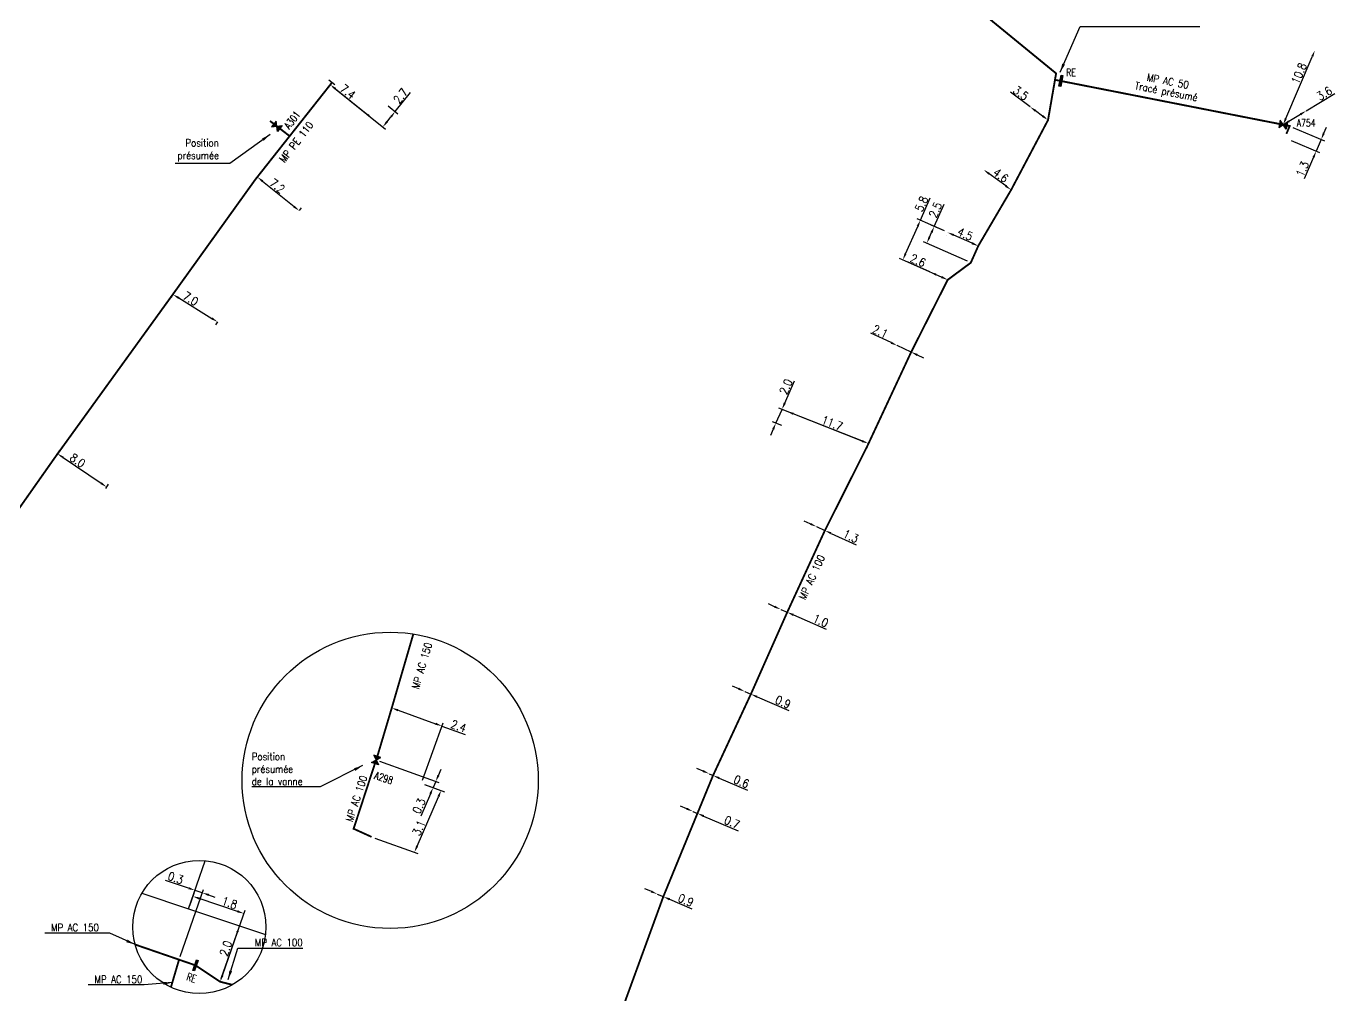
# Model space of a CAD drawing. Header units: millimetres. Extents: x 185000 to 186005, y 127000 to 128000.
# Drawn here: x 185822.2 to 185997.4, y 127351.1 to 127480.8 of the extents above; entities that cross this region are included whole.
import ezdxf
from ezdxf.enums import TextEntityAlignment as Align

# ---------------------------------------------------------------- set-up
doc = ezdxf.new("R2010")
doc.units = ezdxf.units.MM
doc.header["$PDMODE"] = 34
doc.layers.get('0').update_dxf_attribs({"linetype": 'CONTINUOUS'})
doc.layers.get('DEFPOINTS').update_dxf_attribs({"linetype": 'CONTINUOUS'})
for name, color, linetype in [('G_120', 4, 'CONTINUOUS'), ('G_300', 7, 'CONTINUOUS'), ('G_340', 7, 'CONTINUOUS'), ('G_900', 7, 'CONTINUOUS')]:
    doc.layers.add(name, color=color, linetype=linetype)
doc.styles.add('G_ROMANS', font='ROMANS.SHX', dxfattribs={"width": 0.75})
doc.styles.get("Standard").update_dxf_attribs({"font": 'romans.shx', "width": 0.85})
doc.linetypes.add('G_TYPB_AP', pattern='A,5,-0.3,["o",Standard,S=1.5,R=0,X=0,Y=-0.5],-1.65', length=6.95)
doc.linetypes.add('G_TYPB_PE', pattern='A,5,-0.3,["o",Standard,S=1.5,R=0,X=0,Y=-0.5],-1.65', length=6.95)
doc.dimstyles.get("Standard").update_dxf_attribs({"dimtxt": 1.5, "dimasz": 1.2, "dimexe": 0.625, "dimexo": 0.625, "dimgap": 0.25, "dimtad": 1, "dimdec": 1, "dimzin": 0, "dimdsep": 46, "dimtxsty": 'Standard', "dimcen": -0.5, "dimadec": 0, "dimazin": 0, "dimtfac": 1, "dimtdec": 1, "dimtmove": 0, "dimatfit": 3, "dimfxl": 0, "dimtolj": 1, "dimtzin": 0, "dimarcsym": 0})

# ---------------------------------------------------------------- blocks, each defined once
blk = doc.blocks.new('*D6')
at = {"layer": 'DEFPOINTS', "color": 0, "transparency": 16777216}
for p in [(185869.02, 127382.52), (185875.07, 127379.39), (185876.65, 127378.82)]:
    blk.add_point(p, dxfattribs=at)
at = {"layer": 'G_900', "color": 0, "lineweight": -2, "transparency": 16777216}
for p, q in [((185869.46, 127382.36), (185877.44, 127379.49)), ((185877.36, 127380.47), (185877.71, 127381.3)), ((185877, 127379.65), (185876.65, 127378.82)), ((185876.29, 127378), (185874.99, 127374.99)), ((185875.51, 127379.23), (185877.09, 127378.66))]:
    blk.add_line(p, q, dxfattribs=at)
at = {"layer": 'G_900', "color": 0, "transparency": 16777216}
for points in [[(185877.22, 127380.53), (185877.5, 127380.41), (185877, 127379.65)], [(185876.15, 127378.06), (185876.43, 127377.94), (185876.65, 127378.82)]]:
    blk.add_solid(points, dxfattribs=at)
at = {"layer": 'G_900', "color": 0, "transparency": 16777216, "insert": (185874.77, 127376.37), "char_height": 1.125, "attachment_point": 5, "rotation": 66.6648}
blk.add_mtext('\\A1;0.3', dxfattribs=at)
blk = doc.blocks.new('*D7')
at = {"layer": 'DEFPOINTS', "color": 0, "linetype": 'Continuous', "ltscale": 0.5, "transparency": 16777216}
for p in [(185875.07, 127379.39), (185877.72, 127378.44), (185868.41, 127372.23)]:
    blk.add_point(p, dxfattribs=at)
at = {"layer": 'G_900', "color": 0, "linetype": 'Continuous', "lineweight": -2, "ltscale": 0.5, "transparency": 16777216}
for p, q in [((185875.51, 127379.23), (185878.16, 127378.28)), ((185874.51, 127371), (185877.36, 127377.61)), ((185868.86, 127372.07), (185874.59, 127370.01))]:
    blk.add_line(p, q, dxfattribs=at)
at = {"layer": 'G_900', "color": 0, "linetype": 'Continuous', "ltscale": 0.5, "transparency": 16777216}
for points in [[(185877.22, 127377.67), (185877.5, 127377.55), (185877.72, 127378.44)], [(185874.37, 127371.05), (185874.65, 127370.94), (185874.15, 127370.17)]]:
    blk.add_solid(points, dxfattribs=at)
at = {"layer": 'G_900', "color": 0, "linetype": 'Continuous', "ltscale": 0.5, "transparency": 16777216, "insert": (185874.75, 127373.44), "char_height": 1.125, "attachment_point": 5, "rotation": 66.6648}
blk.add_mtext('\\A1;3.1', dxfattribs=at)
blk = doc.blocks.new('G_300_04')
at = {"linetype": 'Continuous'}
h = blk.add_hatch(color=0, dxfattribs=at)
h.paths.add_polyline_path([(-0.5, 0.5), (-0.5, -0.5), (0, 0)])
h.paths.add_polyline_path([(0.5, 0.5), (0, 0), (0.5, -0.5)])
at = {"color": 0, "linetype": 'Continuous', "flags": 128}
blk.add_lwpolyline([(-0.5, -0.5), (0.5, 0.5), (0.5, -0.5), (-0.5, 0.5)], close=True, dxfattribs=at)
at = {"color": 0, "linetype": 'Continuous', "width": 0.75}
blk.add_attdef('NUM', text='', height=1, dxfattribs=at).set_placement((0, 1.78), align=Align.MIDDLE_CENTER)
at = {"color": 0, "linetype": 'Continuous', "width": 0.75, "flags": 3}
for tag, p in [('DEF_LEG', (0, -5)), ('DEF_COUP', (0, -7.5)), ('DEF_TYPE', (0, -10))]:
    blk.add_attdef(tag, text='', height=1.2, dxfattribs=at).set_placement(p, align=Align.MIDDLE)
blk = doc.blocks.new('*D11')
at = {"layer": 'DEFPOINTS', "color": 0, "linetype": 'Continuous', "ltscale": 0.5, "transparency": 16777216}
for p in [(185927.97, 127413.77), (185927.97, 127413.77), (185929.1, 127413.25)]:
    blk.add_point(p, dxfattribs=at)
at = {"layer": 'G_120', "color": 0, "linetype": 'Continuous', "lineweight": -2, "ltscale": 0.5, "transparency": 16777216}
for p, q in [((185927.15, 127414.14), (185926.33, 127414.52)), ((185927.97, 127413.77), (185929.1, 127413.25)), ((185929.92, 127412.87), (185933.29, 127411.33))]:
    blk.add_line(p, q, dxfattribs=at)
at = {"layer": 'G_120', "color": 0, "linetype": 'Continuous', "ltscale": 0.5, "transparency": 16777216}
for points in [[(185927.21, 127414.28), (185927.09, 127414), (185927.97, 127413.77)], [(185929.98, 127413.01), (185929.86, 127412.74), (185929.1, 127413.25)]]:
    blk.add_solid(points, dxfattribs=at)
at = {"layer": 'G_120', "color": 0, "linetype": 'Continuous', "ltscale": 0.5, "transparency": 16777216, "insert": (185932.58, 127412.48), "char_height": 1.125, "attachment_point": 5, "rotation": 335.4217}
blk.add_mtext('\\A1;1.3', dxfattribs=at)
blk = doc.blocks.new('*D12')
at = {"layer": 'DEFPOINTS', "color": 0, "linetype": 'Continuous', "ltscale": 0.5, "transparency": 16777216}
for p in [(185923.18, 127402.69), (185923.18, 127402.69), (185924.06, 127402.31)]:
    blk.add_point(p, dxfattribs=at)
at = {"layer": 'G_120', "color": 0, "linetype": 'Continuous', "lineweight": -2, "ltscale": 0.5, "transparency": 16777216}
for p, q in [((185922.36, 127403.05), (185921.53, 127403.41)), ((185923.18, 127402.69), (185924.06, 127402.31)), ((185924.89, 127401.95), (185929.26, 127400.05))]:
    blk.add_line(p, q, dxfattribs=at)
at = {"layer": 'G_120', "color": 0, "linetype": 'Continuous', "ltscale": 0.5, "transparency": 16777216}
for points in [[(185922.42, 127403.19), (185922.3, 127402.92), (185923.18, 127402.69)], [(185924.95, 127402.09), (185924.83, 127401.81), (185924.06, 127402.31)]]:
    blk.add_solid(points, dxfattribs=at)
at = {"layer": 'G_120', "color": 0, "linetype": 'Continuous', "ltscale": 0.5, "transparency": 16777216, "insert": (185928.53, 127401.18), "char_height": 1.125, "attachment_point": 5, "rotation": 336.4347}
blk.add_mtext('\\A1;1.0', dxfattribs=at)
blk = doc.blocks.new('*D13')
at = {"layer": 'DEFPOINTS', "color": 0, "linetype": 'Continuous', "ltscale": 0.5, "transparency": 16777216}
for p in [(185918.39, 127391.69), (185918.39, 127391.69), (185919.19, 127391.34)]:
    blk.add_point(p, dxfattribs=at)
at = {"layer": 'G_120', "color": 0, "linetype": 'Continuous', "lineweight": -2, "ltscale": 0.5, "transparency": 16777216}
for p, q in [((185917.56, 127392.05), (185916.74, 127392.41)), ((185918.39, 127391.69), (185919.19, 127391.34)), ((185920.02, 127390.98), (185924.27, 127389.13))]:
    blk.add_line(p, q, dxfattribs=at)
at = {"layer": 'G_120', "color": 0, "linetype": 'Continuous', "ltscale": 0.5, "transparency": 16777216}
for points in [[(185917.62, 127392.19), (185917.5, 127391.92), (185918.39, 127391.69)], [(185920.08, 127391.12), (185919.96, 127390.85), (185919.19, 127391.34)]]:
    blk.add_solid(points, dxfattribs=at)
at = {"layer": 'G_120', "color": 0, "linetype": 'Continuous', "ltscale": 0.5, "transparency": 16777216, "insert": (185923.5, 127390.28), "char_height": 1.125, "attachment_point": 5, "rotation": 336.4347}
blk.add_mtext('\\A1;0.9', dxfattribs=at)
blk = doc.blocks.new('*D90')
at = {"layer": 'DEFPOINTS', "color": 0, "linetype": 'Continuous', "ltscale": 0.5, "transparency": 16777216}
for p in [(185825.98, 127422.96), (185832.56, 127418.51), (185832.95, 127419.07)]:
    blk.add_point(p, dxfattribs=at)
at = {"layer": 'G_120', "color": 0, "linetype": 'Continuous', "lineweight": -2, "ltscale": 0.5, "transparency": 16777216}
for p, q in [((185826.24, 127423.35), (185826.63, 127423.92)), ((185827.11, 127423.03), (185832.2, 127419.58)), ((185832.82, 127418.89), (185833.21, 127419.46))]:
    blk.add_line(p, q, dxfattribs=at)
at = {"layer": 'G_120', "color": 0, "linetype": 'Continuous', "ltscale": 0.5, "transparency": 16777216}
for points in [[(185827.19, 127423.15), (185827.03, 127422.91), (185826.37, 127423.53)], [(185832.29, 127419.7), (185832.12, 127419.46), (185832.95, 127419.07)]]:
    blk.add_solid(points, dxfattribs=at)
at = {"layer": 'G_120', "color": 0, "linetype": 'Continuous', "ltscale": 0.5, "transparency": 16777216, "insert": (185829.06, 127422.62), "char_height": 1.125, "attachment_point": 5, "rotation": 325.8786}
blk.add_mtext('\\A1;8.0', dxfattribs=at)
blk = doc.blocks.new('*D91')
at = {"layer": 'DEFPOINTS', "color": 0, "linetype": 'Continuous', "ltscale": 0.5, "transparency": 16777216}
for p in [(185842.09, 127445.25), (185847.79, 127441.18), (185848.05, 127441.57)]:
    blk.add_point(p, dxfattribs=at)
at = {"layer": 'G_120', "color": 0, "linetype": 'Continuous', "lineweight": -2, "ltscale": 0.5, "transparency": 16777216}
for p, q in [((185841.83, 127444.85), (185841.58, 127444.46)), ((185842.6, 127444.38), (185847.03, 127441.65)), ((185847.79, 127441.18), (185847.54, 127440.79))]:
    blk.add_line(p, q, dxfattribs=at)
at = {"layer": 'G_120', "color": 0, "linetype": 'Continuous', "ltscale": 0.5, "transparency": 16777216}
for points in [[(185842.68, 127444.51), (185842.52, 127444.25), (185841.83, 127444.85)], [(185847.11, 127441.78), (185846.95, 127441.52), (185847.79, 127441.18)]]:
    blk.add_solid(points, dxfattribs=at)
at = {"layer": 'G_120', "color": 0, "linetype": 'Continuous', "ltscale": 0.5, "transparency": 16777216, "insert": (185844.19, 127444.28), "char_height": 1.125, "attachment_point": 5, "rotation": 328.3505}
blk.add_mtext('\\A1;7.0', dxfattribs=at)
blk = doc.blocks.new('*D92')
at = {"layer": 'DEFPOINTS', "color": 0, "transparency": 16777216}
for p in [(185862.89, 127472.94), (185870.27, 127470.39), (185871.58, 127469.34)]:
    blk.add_point(p, dxfattribs=at)
at = {"layer": 'G_340', "color": 0, "lineweight": -2, "transparency": 16777216}
for p, q in [((185863.25, 127472.65), (185870.28, 127466.98)), ((185871.58, 127469.34), (185873.64, 127471.9)), ((185870.64, 127470.1), (185871.94, 127469.05)), ((185870.48, 127467.98), (185871.01, 127468.64))]:
    blk.add_line(p, q, dxfattribs=at)
at = {"layer": 'G_340', "color": 0, "transparency": 16777216}
for points in [[(185870.9, 127468.73), (185871.13, 127468.55), (185871.58, 127469.34)], [(185870.36, 127468.07), (185870.6, 127467.88), (185869.92, 127467.28)]]:
    blk.add_solid(points, dxfattribs=at)
at = {"layer": 'G_340', "color": 0, "transparency": 16777216, "insert": (185872.31, 127471.44), "char_height": 1.125, "attachment_point": 5, "rotation": 51.1436}
blk.add_mtext('\\A1;2.7', dxfattribs=at)
blk = doc.blocks.new('*D94')
at = {"layer": 'DEFPOINTS', "color": 0, "transparency": 16777216}
for p in [(185862.89, 127472.94), (185868.61, 127468.33), (185868.61, 127468.33)]:
    blk.add_point(p, dxfattribs=at)
at = {"layer": 'G_340', "color": 0, "lineweight": -2, "transparency": 16777216}
blk.add_line((185863.59, 127472.38), (185867.91, 127468.89), dxfattribs=at)
at = {"layer": 'G_340', "color": 0, "transparency": 16777216}
for points in [[(185863.68, 127472.49), (185863.49, 127472.26), (185862.89, 127472.94)], [(185868, 127469.01), (185867.82, 127468.78), (185868.61, 127468.33)]]:
    blk.add_solid(points, dxfattribs=at)
at = {"layer": 'G_340', "color": 0, "transparency": 16777216, "insert": (185865.24, 127472.01), "char_height": 1.125, "attachment_point": 5, "rotation": 321.1436}
blk.add_mtext('\\A1;7.4', dxfattribs=at)
blk = doc.blocks.new('G_340_07')
at = {"color": 0, "linetype": 'Continuous', "const_width": 0.25, "flags": 128}
blk.add_lwpolyline([(0, 0), (0.35, 0)], dxfattribs=at)
at = {"color": 0, "linetype": 'Continuous', "flags": 128}
blk.add_lwpolyline([(0.35, -0.5), (0.35, 0.5)], dxfattribs=at)
at = {"color": 0, "linetype": 'Continuous', "width": 0.75, "flags": 3}
for tag, p in [('DEF_LEG', (0, -5)), ('DEF_COUP', (0, -7.5)), ('DEF_TYPE', (0, -10))]:
    blk.add_attdef(tag, text='', height=1.2, dxfattribs=at).set_placement(p, align=Align.MIDDLE)
blk = doc.blocks.new('*D104')
at = {"layer": 'DEFPOINTS', "color": 0, "linetype": 'Continuous', "ltscale": 0.5, "transparency": 16777216}
for p in [(185956.57, 127469.97), (185956.57, 127469.97), (185958.97, 127468.2)]:
    blk.add_point(p, dxfattribs=at)
at = {"layer": 'G_120', "color": 0, "linetype": 'Continuous', "lineweight": -2, "ltscale": 0.5, "transparency": 16777216}
for p, q in [((185956.57, 127469.97), (185953.93, 127471.92)), ((185958.24, 127468.74), (185957.29, 127469.44))]:
    blk.add_line(p, q, dxfattribs=at)
at = {"layer": 'G_120', "color": 0, "linetype": 'Continuous', "ltscale": 0.5, "transparency": 16777216}
for points in [[(185957.38, 127469.56), (185957.2, 127469.32), (185956.57, 127469.97)], [(185958.33, 127468.86), (185958.15, 127468.62), (185958.97, 127468.2)]]:
    blk.add_solid(points, dxfattribs=at)
at = {"layer": 'G_120', "color": 0, "linetype": 'Continuous', "ltscale": 0.5, "transparency": 16777216, "insert": (185955.33, 127471.81), "char_height": 1.125, "attachment_point": 5, "rotation": 323.6141}
blk.add_mtext('\\A1;3.5', dxfattribs=at)
blk = doc.blocks.new('*D105')
at = {"layer": 'DEFPOINTS', "color": 0, "linetype": 'Continuous', "ltscale": 0.5, "transparency": 16777216}
for p in [(185950.37, 127461.55), (185950.37, 127461.55), (185954.03, 127458.85)]:
    blk.add_point(p, dxfattribs=at)
at = {"layer": 'G_120', "color": 0, "linetype": 'Continuous', "lineweight": -2, "ltscale": 0.5, "transparency": 16777216}
blk.add_line((185953.31, 127459.38), (185951.09, 127461.01), dxfattribs=at)
at = {"layer": 'G_120', "color": 0, "linetype": 'Continuous', "ltscale": 0.5, "transparency": 16777216}
for points in [[(185951.18, 127461.13), (185951.01, 127460.89), (185950.37, 127461.55)], [(185953.4, 127459.5), (185953.22, 127459.26), (185954.03, 127458.85)]]:
    blk.add_solid(points, dxfattribs=at)
at = {"layer": 'G_120', "color": 0, "linetype": 'Continuous', "ltscale": 0.5, "transparency": 16777216, "insert": (185952.65, 127460.8), "char_height": 1.125, "attachment_point": 5, "rotation": 323.6134}
blk.add_mtext('\\A1;4.6', dxfattribs=at)
blk = doc.blocks.new('*D106')
at = {"layer": 'DEFPOINTS', "color": 0, "linetype": 'Continuous', "ltscale": 0.5, "transparency": 16777216}
for p in [(185945.51, 127453.17), (185945.51, 127453.17), (185949.63, 127451.35)]:
    blk.add_point(p, dxfattribs=at)
at = {"layer": 'G_120', "color": 0, "linetype": 'Continuous', "lineweight": -2, "ltscale": 0.5, "transparency": 16777216}
for p, q in [((185945.32, 127452.74), (185945.32, 127452.74)), ((185948.81, 127451.71), (185946.34, 127452.81))]:
    blk.add_line(p, q, dxfattribs=at)
at = {"layer": 'G_120', "color": 0, "linetype": 'Continuous', "ltscale": 0.5, "transparency": 16777216}
for points in [[(185946.4, 127452.94), (185946.28, 127452.67), (185945.51, 127453.17)], [(185948.87, 127451.85), (185948.74, 127451.57), (185949.63, 127451.35)]]:
    blk.add_solid(points, dxfattribs=at)
at = {"layer": 'G_120', "color": 0, "linetype": 'Continuous', "ltscale": 0.5, "transparency": 16777216, "insert": (185947.87, 127452.94), "char_height": 1.125, "attachment_point": 5, "rotation": 336.0957}
blk.add_mtext('\\A1;4.5', dxfattribs=at)
blk = doc.blocks.new('*D107')
at = {"layer": 'DEFPOINTS', "color": 0, "linetype": 'Continuous', "ltscale": 0.5, "transparency": 16777216}
for p in [(185943.74, 127453.96), (185945.51, 127453.17), (185948.63, 127449.1)]:
    blk.add_point(p, dxfattribs=at)
at = {"layer": 'G_120', "color": 0, "linetype": 'Continuous', "lineweight": -2, "ltscale": 0.5, "transparency": 16777216}
for p, q in [((185943.74, 127453.96), (185945.07, 127456.95)), ((185943.11, 127452.53), (185943.37, 127453.13)), ((185945.09, 127453.36), (185943.31, 127454.15)), ((185948.2, 127449.29), (185942.31, 127451.9))]:
    blk.add_line(p, q, dxfattribs=at)
at = {"layer": 'G_120', "color": 0, "linetype": 'Continuous', "ltscale": 0.5, "transparency": 16777216}
for points in [[(185943.24, 127453.2), (185943.51, 127453.07), (185943.74, 127453.96)], [(185942.97, 127452.59), (185943.24, 127452.47), (185942.74, 127451.71)]]:
    blk.add_solid(points, dxfattribs=at)
at = {"layer": 'G_120', "color": 0, "linetype": 'Continuous', "ltscale": 0.5, "transparency": 16777216, "insert": (185943.9, 127456.17), "char_height": 1.125, "attachment_point": 5, "rotation": 66.0957}
blk.add_mtext('\\A1;2.5', dxfattribs=at)
blk = doc.blocks.new('*D108')
at = {"layer": 'DEFPOINTS', "color": 0, "linetype": 'Continuous', "ltscale": 0.5, "transparency": 16777216}
for p in [(185941.88, 127454.78), (185945.51, 127453.17), (185945.54, 127446.81)]:
    blk.add_point(p, dxfattribs=at)
at = {"layer": 'G_120', "color": 0, "linetype": 'Continuous', "lineweight": -2, "ltscale": 0.5, "transparency": 16777216}
for p, q in [((185941.88, 127454.78), (185943.21, 127457.78)), ((185945.09, 127453.36), (185941.45, 127454.97)), ((185939.9, 127450.3), (185941.52, 127453.96)), ((185945.11, 127447), (185939.1, 127449.67))]:
    blk.add_line(p, q, dxfattribs=at)
at = {"layer": 'G_120', "color": 0, "linetype": 'Continuous', "ltscale": 0.5, "transparency": 16777216}
for points in [[(185941.38, 127454.02), (185941.66, 127453.9), (185941.88, 127454.78)], [(185939.76, 127450.36), (185940.03, 127450.24), (185939.53, 127449.48)]]:
    blk.add_solid(points, dxfattribs=at)
at = {"layer": 'G_120', "color": 0, "linetype": 'Continuous', "ltscale": 0.5, "transparency": 16777216, "insert": (185942.04, 127456.99), "char_height": 1.125, "attachment_point": 5, "rotation": 66.0957}
blk.add_mtext('\\A1;5.8', dxfattribs=at)
blk = doc.blocks.new('*D109')
at = {"layer": 'DEFPOINTS', "color": 0, "linetype": 'Continuous', "ltscale": 0.5, "transparency": 16777216}
for p in [(185943.16, 127447.87), (185943.16, 127447.87), (185945.54, 127446.81)]:
    blk.add_point(p, dxfattribs=at)
at = {"layer": 'G_120', "color": 0, "linetype": 'Continuous', "lineweight": -2, "ltscale": 0.5, "transparency": 16777216}
for p, q in [((185943.16, 127447.87), (185940.17, 127449.2)), ((185944.72, 127447.18), (185943.99, 127447.5))]:
    blk.add_line(p, q, dxfattribs=at)
at = {"layer": 'G_120', "color": 0, "linetype": 'Continuous', "ltscale": 0.5, "transparency": 16777216}
for points in [[(185944.05, 127447.64), (185943.93, 127447.37), (185943.16, 127447.87)], [(185944.78, 127447.32), (185944.66, 127447.04), (185945.54, 127446.81)]]:
    blk.add_solid(points, dxfattribs=at)
at = {"layer": 'G_120', "color": 0, "linetype": 'Continuous', "ltscale": 0.5, "transparency": 16777216, "insert": (185941.56, 127449.4), "char_height": 1.125, "attachment_point": 5, "rotation": 336.0957}
blk.add_mtext('\\A1;2.6', dxfattribs=at)
blk = doc.blocks.new('*D110')
at = {"layer": 'DEFPOINTS', "color": 0, "linetype": 'Continuous', "ltscale": 0.5, "transparency": 16777216}
for p in [(185938.78, 127438.01), (185938.78, 127438.01), (185940.65, 127437.14)]:
    blk.add_point(p, dxfattribs=at)
at = {"layer": 'G_120', "color": 0, "linetype": 'Continuous', "lineweight": -2, "ltscale": 0.5, "transparency": 16777216}
for p, q in [((185937.96, 127438.4), (185935.24, 127439.67)), ((185940.65, 127437.14), (185938.78, 127438.01)), ((185941.46, 127436.75), (185942.28, 127436.37))]:
    blk.add_line(p, q, dxfattribs=at)
at = {"layer": 'G_120', "color": 0, "linetype": 'Continuous', "ltscale": 0.5, "transparency": 16777216}
for points in [[(185938.02, 127438.53), (185937.9, 127438.26), (185938.78, 127438.01)], [(185941.53, 127436.89), (185941.4, 127436.62), (185940.65, 127437.14)]]:
    blk.add_solid(points, dxfattribs=at)
at = {"layer": 'G_120', "color": 0, "linetype": 'Continuous', "ltscale": 0.5, "transparency": 16777216, "insert": (185936.51, 127439.9), "char_height": 1.125, "attachment_point": 5, "rotation": 334.894}
blk.add_mtext('\\A1;2.1', dxfattribs=at)
blk = doc.blocks.new('*D111')
at = {"layer": 'DEFPOINTS', "color": 0, "linetype": 'Continuous', "ltscale": 0.5, "transparency": 16777216}
for p in [(185922.54, 127427.62), (185923.76, 127427.14), (185934.92, 127424.9)]:
    blk.add_point(p, dxfattribs=at)
at = {"layer": 'G_120', "color": 0, "linetype": 'Continuous', "lineweight": -2, "ltscale": 0.5, "transparency": 16777216}
for p, q in [((185923.72, 127430.3), (185925.04, 127433.29)), ((185922.54, 127427.62), (185923.36, 127429.47)), ((185934.48, 127425.07), (185922.92, 127429.65)), ((185923.32, 127427.31), (185922.1, 127427.79)), ((185922.17, 127426.8), (185921.81, 127425.98))]:
    blk.add_line(p, q, dxfattribs=at)
at = {"layer": 'G_120', "color": 0, "linetype": 'Continuous', "ltscale": 0.5, "transparency": 16777216}
for points in [[(185923.58, 127430.36), (185923.86, 127430.24), (185923.36, 127429.47)], [(185922.04, 127426.86), (185922.31, 127426.74), (185922.54, 127427.62)]]:
    blk.add_solid(points, dxfattribs=at)
at = {"layer": 'G_120', "color": 0, "linetype": 'Continuous', "ltscale": 0.5, "transparency": 16777216, "insert": (185923.88, 127432.51), "char_height": 1.125, "attachment_point": 5, "rotation": 66.1654}
blk.add_mtext('\\A1;2.0', dxfattribs=at)
blk = doc.blocks.new('*D112')
at = {"layer": 'DEFPOINTS', "color": 0, "linetype": 'Continuous', "ltscale": 0.5, "transparency": 16777216}
for p in [(185924.04, 127429.2), (185924.04, 127429.2), (185934.92, 127424.9)]:
    blk.add_point(p, dxfattribs=at)
at = {"layer": 'G_120', "color": 0, "linetype": 'Continuous', "lineweight": -2, "ltscale": 0.5, "transparency": 16777216}
blk.add_line((185934.08, 127425.23), (185924.87, 127428.87), dxfattribs=at)
at = {"layer": 'G_120', "color": 0, "linetype": 'Continuous', "ltscale": 0.5, "transparency": 16777216}
for points in [[(185924.93, 127429.01), (185924.82, 127428.73), (185924.04, 127429.2)], [(185934.13, 127425.37), (185934.02, 127425.09), (185934.92, 127424.9)]]:
    blk.add_solid(points, dxfattribs=at)
at = {"layer": 'G_120', "color": 0, "linetype": 'Continuous', "ltscale": 0.5, "transparency": 16777216, "insert": (185930.08, 127427.62), "char_height": 1.125, "attachment_point": 5, "rotation": 338.4071}
blk.add_mtext('\\A1;11.7', dxfattribs=at)
blk = doc.blocks.new('*D122')
at = {"layer": 'DEFPOINTS', "color": 0, "linetype": 'Continuous', "ltscale": 0.5, "transparency": 16777216}
for p in [(185906.65, 127364.58), (185906.65, 127364.58), (185907.47, 127364.23)]:
    blk.add_point(p, dxfattribs=at)
at = {"layer": 'G_120', "color": 0, "linetype": 'Continuous', "lineweight": -2, "ltscale": 0.5, "transparency": 16777216}
for p, q in [((185905.82, 127364.94), (185904.99, 127365.29)), ((185906.65, 127364.58), (185907.47, 127364.23)), ((185908.3, 127363.87), (185911.27, 127362.6))]:
    blk.add_line(p, q, dxfattribs=at)
at = {"layer": 'G_120', "color": 0, "linetype": 'Continuous', "ltscale": 0.5, "transparency": 16777216}
for points in [[(185905.88, 127365.07), (185905.76, 127364.8), (185906.65, 127364.58)], [(185908.36, 127364.01), (185908.24, 127363.73), (185907.47, 127364.23)]]:
    blk.add_solid(points, dxfattribs=at)
at = {"layer": 'G_120', "color": 0, "linetype": 'Continuous', "ltscale": 0.5, "transparency": 16777216, "insert": (185910.49, 127363.75), "char_height": 1.125, "attachment_point": 5, "rotation": 336.7882}
blk.add_mtext('\\A1;0.9', dxfattribs=at)
blk = doc.blocks.new('*D123')
at = {"layer": 'DEFPOINTS', "color": 0, "linetype": 'Continuous', "ltscale": 0.5, "transparency": 16777216}
for p in [(185911.44, 127375.64), (185911.44, 127375.64), (185912.04, 127375.38)]:
    blk.add_point(p, dxfattribs=at)
at = {"layer": 'G_120', "color": 0, "linetype": 'Continuous', "lineweight": -2, "ltscale": 0.5, "transparency": 16777216}
for p, q in [((185910.61, 127376), (185909.78, 127376.35)), ((185911.44, 127375.64), (185912.04, 127375.38)), ((185912.87, 127375.02), (185917.47, 127373.02))]:
    blk.add_line(p, q, dxfattribs=at)
at = {"layer": 'G_120', "color": 0, "linetype": 'Continuous', "ltscale": 0.5, "transparency": 16777216}
for points in [[(185910.67, 127376.13), (185910.55, 127375.86), (185911.44, 127375.64)], [(185912.93, 127375.16), (185912.81, 127374.88), (185912.04, 127375.38)]]:
    blk.add_solid(points, dxfattribs=at)
at = {"layer": 'G_120', "color": 0, "linetype": 'Continuous', "ltscale": 0.5, "transparency": 16777216, "insert": (185916.67, 127374.19), "char_height": 1.125, "attachment_point": 5, "rotation": 336.5642}
blk.add_mtext('\\A1;0.7', dxfattribs=at)
blk = doc.blocks.new('*D124')
at = {"layer": 'DEFPOINTS', "color": 0, "linetype": 'Continuous', "ltscale": 0.5, "transparency": 16777216}
for p in [(185913.62, 127380.68), (185913.62, 127380.68), (185914.13, 127380.46)]:
    blk.add_point(p, dxfattribs=at)
at = {"layer": 'G_120', "color": 0, "linetype": 'Continuous', "lineweight": -2, "ltscale": 0.5, "transparency": 16777216}
for p, q in [((185912.79, 127381.04), (185911.97, 127381.4)), ((185913.62, 127380.68), (185914.13, 127380.46)), ((185914.95, 127380.11), (185918.73, 127378.47))]:
    blk.add_line(p, q, dxfattribs=at)
at = {"layer": 'G_120', "color": 0, "linetype": 'Continuous', "ltscale": 0.5, "transparency": 16777216}
for points in [[(185912.85, 127381.18), (185912.74, 127380.9), (185913.62, 127380.68)], [(185915.01, 127380.24), (185914.89, 127379.97), (185914.13, 127380.46)]]:
    blk.add_solid(points, dxfattribs=at)
at = {"layer": 'G_120', "color": 0, "linetype": 'Continuous', "ltscale": 0.5, "transparency": 16777216, "insert": (185917.93, 127379.63), "char_height": 1.125, "attachment_point": 5, "rotation": 336.6168}
blk.add_mtext('\\A1;0.6', dxfattribs=at)
blk = doc.blocks.new('*D125')
at = {"layer": 'DEFPOINTS', "color": 0, "linetype": 'Continuous', "ltscale": 0.5, "transparency": 16777216}
for p in [(185844.78, 127365.07), (185843.92, 127362.61), (185842.64, 127355.79)]:
    blk.add_point(p, dxfattribs=at)
at = {"layer": 'G_900', "color": 0, "linetype": 'Continuous', "lineweight": -2, "ltscale": 0.5, "transparency": 16777216}
for p, q in [((185843.92, 127365.36), (185840.82, 127366.41)), ((185842.79, 127356.23), (185845.9, 127365.19)), ((185844.08, 127363.05), (185844.93, 127365.52)), ((185845.75, 127364.75), (185844.78, 127365.07)), ((185846.6, 127364.46), (185847.45, 127364.17))]:
    blk.add_line(p, q, dxfattribs=at)
at = {"layer": 'G_900', "color": 0, "linetype": 'Continuous', "ltscale": 0.5, "transparency": 16777216}
for points in [[(185843.97, 127365.5), (185843.88, 127365.22), (185844.78, 127365.07)], [(185846.65, 127364.6), (185846.55, 127364.32), (185845.75, 127364.75)]]:
    blk.add_solid(points, dxfattribs=at)
at = {"layer": 'G_900', "color": 0, "linetype": 'Continuous', "ltscale": 0.5, "transparency": 16777216, "insert": (185842.18, 127366.74), "char_height": 1.125, "attachment_point": 5, "rotation": 341.4036}
blk.add_mtext('\\A1;0.3', dxfattribs=at)
blk = doc.blocks.new('*D126')
at = {"layer": 'DEFPOINTS', "color": 0, "linetype": 'Continuous', "ltscale": 0.5, "transparency": 16777216}
for p in [(185844.5, 127364.27), (185843.92, 127362.61), (185848.14, 127352.83)]:
    blk.add_point(p, dxfattribs=at)
at = {"layer": 'G_900', "color": 0, "linetype": 'Continuous', "lineweight": -2, "ltscale": 0.5, "transparency": 16777216}
for p, q in [((185844.08, 127363.05), (185844.65, 127364.71)), ((185850.46, 127362.26), (185845.35, 127363.98)), ((185848.3, 127353.28), (185851.47, 127362.42))]:
    blk.add_line(p, q, dxfattribs=at)
at = {"layer": 'G_900', "color": 0, "linetype": 'Continuous', "ltscale": 0.5, "transparency": 16777216}
for points in [[(185845.4, 127364.12), (185845.3, 127363.84), (185844.5, 127364.27)], [(185850.51, 127362.4), (185850.42, 127362.12), (185851.32, 127361.97)]]:
    blk.add_solid(points, dxfattribs=at)
at = {"layer": 'G_900', "color": 0, "linetype": 'Continuous', "ltscale": 0.5, "transparency": 16777216, "insert": (185849.4, 127363.41), "char_height": 1.125, "attachment_point": 5, "rotation": 341.4036}
blk.add_mtext('\\A1;1.8', dxfattribs=at)
blk = doc.blocks.new('*D127')
at = {"layer": 'DEFPOINTS', "color": 0, "linetype": 'Continuous', "ltscale": 0.5, "transparency": 16777216}
for p in [(185850.74, 127360.31), (185850.74, 127360.31), (185848.14, 127352.83)]:
    blk.add_point(p, dxfattribs=at)
at = {"layer": 'G_900', "color": 0, "linetype": 'Continuous', "lineweight": -2, "ltscale": 0.5, "transparency": 16777216}
blk.add_line((185848.44, 127353.68), (185850.45, 127359.46), dxfattribs=at)
at = {"layer": 'G_900', "color": 0, "linetype": 'Continuous', "ltscale": 0.5, "transparency": 16777216}
for points in [[(185850.3, 127359.51), (185850.59, 127359.42), (185850.74, 127360.31)], [(185848.3, 127353.73), (185848.58, 127353.63), (185848.14, 127352.83)]]:
    blk.add_solid(points, dxfattribs=at)
at = {"layer": 'G_900', "color": 0, "linetype": 'Continuous', "ltscale": 0.5, "transparency": 16777216, "insert": (185848.9, 127357.3), "char_height": 1.125, "attachment_point": 5, "rotation": 70.8584}
blk.add_mtext('\\A1;2.0', dxfattribs=at)
blk = doc.blocks.new('G_340_17')
at = {"linetype": 'Continuous'}
blk.add_hatch(color=0, dxfattribs=at).paths.add_polyline_path([(0.125, 0.75), (-0.125, 0.75), (-0.125, -0.75), (0.125, -0.75)])
at = {"color": 0, "linetype": 'Continuous'}
blk.add_lwpolyline([(-0.125, 0.75), (0.125, 0.75), (0.125, -0.75), (-0.125, -0.75)], close=True, dxfattribs=at)
at = {"color": 0, "linetype": 'Continuous', "width": 0.75}
for tag, height, flags, p in [('RE', 1, 8, (0, 2.5)), ('DEF_LEG', 1.2, 3, (0, -5)), ('DEF_COUP', 1.2, 3, (0, -7.5)), ('DEF_TYPE', 1.2, 3, (0, -10))]:
    blk.add_attdef(tag, text='', height=height, dxfattribs=dict(at, flags=flags)).set_placement(p, align=Align.MIDDLE)
blk = doc.blocks.new('*D498')
at = {"layer": 'DEFPOINTS', "color": 0, "linetype": 'Continuous', "ltscale": 0.5, "transparency": 16777216}
for p in [(185994.69, 127477.51), (185994.69, 127477.51), (185990.45, 127467.58)]:
    blk.add_point(p, dxfattribs=at)
at = {"layer": 'G_300', "color": 0, "linetype": 'Continuous', "lineweight": -2, "ltscale": 0.5, "transparency": 16777216}
blk.add_line((185990.8, 127468.41), (185994.33, 127476.69), dxfattribs=at)
at = {"layer": 'G_300', "color": 0, "linetype": 'Continuous', "ltscale": 0.5, "transparency": 16777216}
for points in [[(185994.2, 127476.75), (185994.47, 127476.63), (185994.69, 127477.51)], [(185990.67, 127468.47), (185990.94, 127468.35), (185990.45, 127467.58)]]:
    blk.add_solid(points, dxfattribs=at)
at = {"layer": 'G_300', "color": 0, "linetype": 'Continuous', "ltscale": 0.5, "transparency": 16777216, "insert": (185992.57, 127474.46), "char_height": 1.125, "attachment_point": 5, "rotation": 66.9047}
blk.add_mtext('\\A1;10.8', dxfattribs=at)
blk = doc.blocks.new('*D499')
at = {"layer": 'DEFPOINTS', "color": 0, "linetype": 'Continuous', "ltscale": 0.5, "transparency": 16777216}
for p in [(185993.54, 127469.44), (185993.54, 127469.44), (185990.45, 127467.58)]:
    blk.add_point(p, dxfattribs=at)
at = {"layer": 'G_300', "color": 0, "linetype": 'Continuous', "lineweight": -2, "ltscale": 0.5, "transparency": 16777216}
for p, q in [((185993.54, 127469.44), (185997.36, 127471.74)), ((185991.22, 127468.04), (185992.76, 127468.97))]:
    blk.add_line(p, q, dxfattribs=at)
at = {"layer": 'G_300', "color": 0, "linetype": 'Continuous', "ltscale": 0.5, "transparency": 16777216}
for points in [[(185992.69, 127469.1), (185992.84, 127468.84), (185993.54, 127469.44)], [(185991.15, 127468.17), (185991.3, 127467.92), (185990.45, 127467.58)]]:
    blk.add_solid(points, dxfattribs=at)
at = {"layer": 'G_300', "color": 0, "linetype": 'Continuous', "ltscale": 0.5, "transparency": 16777216, "insert": (185995.96, 127471.77), "char_height": 1.125, "attachment_point": 5, "rotation": 31.0424}
blk.add_mtext('\\A1;3.6', dxfattribs=at)
blk = doc.blocks.new('*D500')
at = {"layer": 'DEFPOINTS', "color": 0, "linetype": 'Continuous', "ltscale": 0.5, "transparency": 16777216}
for p in [(185991.33, 127467.41), (185991.1, 127465.65), (185995.54, 127465.61)]:
    blk.add_point(p, dxfattribs=at)
at = {"layer": 'G_120', "color": 0, "linetype": 'Continuous', "lineweight": -2, "ltscale": 0.5, "transparency": 16777216}
for p, q in [((185991.76, 127467.22), (185995.97, 127465.43)), ((185995.89, 127466.44), (185996.24, 127467.27)), ((185991.53, 127465.47), (185995.3, 127463.86)), ((185995.54, 127465.61), (185994.87, 127464.04)), ((185994.52, 127463.22), (185993.28, 127460.33))]:
    blk.add_line(p, q, dxfattribs=at)
at = {"layer": 'G_120', "color": 0, "linetype": 'Continuous', "ltscale": 0.5, "transparency": 16777216}
for points in [[(185995.75, 127466.5), (185996.03, 127466.38), (185995.54, 127465.61)], [(185994.38, 127463.27), (185994.65, 127463.16), (185994.87, 127464.04)]]:
    blk.add_solid(points, dxfattribs=at)
at = {"layer": 'G_120', "color": 0, "linetype": 'Continuous', "ltscale": 0.5, "transparency": 16777216, "insert": (185993.03, 127461.65), "char_height": 1.125, "attachment_point": 5, "rotation": 66.9047}
blk.add_mtext('\\A1;1.3', dxfattribs=at)
blk = doc.blocks.new('*D580')
at = {"layer": 'DEFPOINTS', "color": 0, "linetype": 'Continuous', "ltscale": 0.5, "transparency": 16777216}
for p in [(185871.11, 127389.49), (185877.83, 127387.07), (185875.07, 127379.39)]:
    blk.add_point(p, dxfattribs=at)
at = {"layer": 'G_900', "color": 0, "linetype": 'Continuous', "lineweight": -2, "ltscale": 0.5, "transparency": 16777216}
for p, q in [((185871.96, 127389.18), (185876.99, 127387.37)), ((185875.23, 127379.83), (185877.99, 127387.51)), ((185877.83, 127387.07), (185880.96, 127385.95))]:
    blk.add_line(p, q, dxfattribs=at)
at = {"layer": 'G_900', "color": 0, "linetype": 'Continuous', "ltscale": 0.5, "transparency": 16777216}
for points in [[(185872.01, 127389.32), (185871.91, 127389.04), (185871.11, 127389.49)], [(185877.04, 127387.52), (185876.93, 127387.23), (185877.83, 127387.07)]]:
    blk.add_solid(points, dxfattribs=at)
at = {"layer": 'G_900', "color": 0, "linetype": 'Continuous', "ltscale": 0.5, "transparency": 16777216, "insert": (185880.07, 127387.06), "char_height": 1.125, "attachment_point": 5, "rotation": 340.2167}
blk.add_mtext('\\A1;2.4', dxfattribs=at)
blk = doc.blocks.new('*D581')
at = {"layer": 'DEFPOINTS', "color": 0, "linetype": 'Continuous', "ltscale": 0.5, "transparency": 16777216}
for p in [(185852.85, 127460.24), (185858.45, 127455.72), (185858.73, 127456.06)]:
    blk.add_point(p, dxfattribs=at)
at = {"layer": 'G_120', "color": 0, "linetype": 'Continuous', "lineweight": -2, "ltscale": 0.5, "transparency": 16777216}
for p, q in [((185853.14, 127460.6), (185853.42, 127460.94)), ((185853.82, 127460.01), (185858.03, 127456.63)), ((185858.75, 127456.09), (185859.02, 127456.43))]:
    blk.add_line(p, q, dxfattribs=at)
at = {"layer": 'G_120', "color": 0, "linetype": 'Continuous', "ltscale": 0.5, "transparency": 16777216}
for points in [[(185853.92, 127460.13), (185853.73, 127459.9), (185853.12, 127460.58)], [(185858.12, 127456.74), (185857.93, 127456.51), (185858.73, 127456.06)]]:
    blk.add_solid(points, dxfattribs=at)
at = {"layer": 'G_120', "color": 0, "linetype": 'Continuous', "ltscale": 0.5, "transparency": 16777216, "insert": (185855.79, 127459.39), "char_height": 1.125, "attachment_point": 5, "rotation": 321.144}
blk.add_mtext('\\A1;7.2', dxfattribs=at)

msp = doc.modelspace()

# ---------------------------------------------------------------- linework, layer by layer
at = {"layer": 'G_120', "linetype": 'G_TYPB_AP', "ltscale": 0.5}
msp.add_lwpolyline([(185898.77, 127340.4, 0.25, 0.25, 0), (185907.47, 127364.23, 0.25, 0.25, 0), (185912.04, 127375.38, 0.25, 0.25, 0), (185914.13, 127380.46, 0.25, 0.25, 0), (185919.19, 127391.34, 0.25, 0.25, 0), (185924.06, 127402.31, 0.25, 0.25, 0), (185929.1, 127413.25, 0.25, 0.25, 0), (185934.74, 127424.47, 0.25, 0.25, 0), (185940.65, 127437.14, 0.25, 0.25, 0), (185945.54, 127446.81, 0.25, 0.25, 0), (185948.63, 127449.1, 0.25, 0.25, 0), (185949.63, 127451.35, 0.25, 0.25, 0), (185954.03, 127458.85, 0.25, 0.25, 0), (185958.97, 127468.2, 0.25, 0.25, 0), (185960.05, 127474.45, 0.25, 0.25, 0), (185929.37, 127499.56, 0.25, 0.25, 0)], format="xyseb", dxfattribs=at)
at = {"layer": 'G_120', "linetype": 'G_TYPB_PE', "ltscale": 0.5, "const_width": 0.25, "flags": 128}
for points in [[(185862.89, 127472.94), (185852.85, 127460.24), (185842.09, 127445.25), (185825.98, 127422.96), (185808.39, 127397.95), (185799.59, 127385.86), (185793.87, 127377.65), (185787.7, 127368.88), (185779.67, 127367.8)], [(185854.81, 127468.08), (185855.34, 127467.68)], [(185856.13, 127467.07), (185857.53, 127465.99)]]:
    msp.add_lwpolyline(points, dxfattribs=at)
at = {"layer": 'G_120', "linetype": 'G_TYPB_AP', "ltscale": 0.5, "const_width": 0.25, "flags": 128}
for points in [[(185959.9, 127473.59), (185989.96, 127467.68)], [(185990.94, 127467.48), (185991.33, 127467.41), (185990.88, 127466.36)]]:
    msp.add_lwpolyline(points, dxfattribs=at)
at = {"layer": 'G_900', "color": 4, "linetype": 'Continuous', "ltscale": 0.5, "const_width": 0.25, "flags": 128}
for points in [[(185869.18, 127382.99), (185871.11, 127389.47), (185874, 127399.38)], [(185868.41, 127372.23), (185866.01, 127373.32), (185868.86, 127382.04)], [(185849.81, 127352.42), (185848.14, 127352.83), (185844.85, 127355.03), (185836.75, 127357.82)], [(185842.64, 127355.79), (185841.55, 127352.09)]]:
    msp.add_lwpolyline(points, dxfattribs=at)
at = {"layer": 'G_900', "color": 252, "ltscale": 0.5, "flags": 128}
for points in [[(185843.92, 127362.61), (185846.15, 127369.04)], [(185837.68, 127364.69), (185843.92, 127362.61), (185854.22, 127359.14)]]:
    msp.add_lwpolyline(points, dxfattribs=at)
at = {"layer": 'G_900', "linetype": 'Continuous', "ltscale": 0.5}
msp.add_circle((185870.9, 127379.8), 19.83, dxfattribs=at)
at = {"layer": 'G_900', "color": 7, "ltscale": 0.5}
msp.add_circle((185845.36, 127360.16), 8.92, dxfattribs=at)

# ---------------------------------------------------------------- block references
at = {"layer": 'G_300'}
ref = msp.add_blockref('G_300_04', (185855.73, 127467.37), dxfattribs=dict(at, rotation=322.3819234068523))
ref.add_attrib('NUM', 'A301', dxfattribs={"layer": '0', "color": 0, "linetype": 'Continuous', "height": 1, "rotation": 52.3819, "style": 'G_ROMANS', "width": 0.75}).set_placement((185857.79, 127468.22), align=Align.MIDDLE)
ref = msp.add_blockref('G_300_04', (185990.45, 127467.58), dxfattribs=dict(at, rotation=348.8640244307755))
ref.add_attrib('NUM', 'A754', dxfattribs={"layer": '0', "color": 0, "linetype": 'Continuous', "height": 1, "style": 'G_ROMANS', "width": 0.75}).set_placement((185993.53, 127467.82), align=Align.MIDDLE)
at = {"layer": 'G_340', "ltscale": 0.5}
ref = msp.add_blockref('G_340_17', (185960.69, 127473.44), dxfattribs=dict(at, rotation=348.8640244214145))
ref.add_attrib('RE', 'RE', dxfattribs={"layer": '0', "color": 0, "linetype": 'Continuous', "height": 1, "width": 0.75}).set_placement((185962.05, 127474.58), align=Align.MIDDLE)
at = {"layer": 'G_340', "rotation": 52.38192340515506}
msp.add_blockref('G_340_07', (185862.89, 127472.94), dxfattribs=at)
at = {"layer": 'G_900'}
ref = msp.add_blockref('G_300_04', (185869.02, 127382.52), dxfattribs=dict(at, rotation=251.853607988645))
ref.add_attrib('NUM', 'A298', dxfattribs={"layer": '0', "color": 0, "linetype": 'Continuous', "height": 1, "rotation": 341.8536, "style": 'G_ROMANS', "width": 0.75}).set_placement((185870.05, 127380.11), align=Align.MIDDLE)
at = {"layer": 'G_900', "ltscale": 0.5}
ref = msp.add_blockref('G_340_17', (185844.85, 127355.03), dxfattribs=dict(at, rotation=341.0337371912969))
ref.add_attrib('RE', 'RE', dxfattribs={"layer": '0', "color": 0, "linetype": 'Continuous', "height": 1, "rotation": 341.0337, "width": 0.75}).set_placement((185844.32, 127353.37), align=Align.MIDDLE)

# ---------------------------------------------------------------- texts
at = {"layer": 'G_120', "linetype": 'Continuous', "width": 0.85}
for s, rotation, p in [('MP AC 50', 348.864, (185975.02, 127473.41)), ('Tracé présumé', 348.864, (185974.77, 127471.86)), ('MP PE 110', 52.4712, (185858.32, 127465.26)), ('MP AC 100', 65.2627, (185927.35, 127406.98))]:
    msp.add_text(s, height=1, rotation=rotation, dxfattribs=at).set_placement(p, align=Align.MIDDLE)
at = {"layer": 'G_300', "insert": (185847.97, 127464.15), "char_height": 1, "attachment_point": 6}
msp.add_mtext('Position\\Pprésumée', dxfattribs=at)
at = {"layer": 'G_900', "color": 4, "linetype": 'Continuous', "width": 0.85}
for s, rotation, p in [('MP AC 150', 73.75, (185875.15, 127395.14)), ('MP AC 100', 71.8536, (185866.38, 127377.35))]:
    msp.add_text(s, height=1, rotation=rotation, dxfattribs=at).set_placement(p, align=Align.MIDDLE)
at = {"layer": 'G_900', "insert": (185852.37, 127381.32), "char_height": 1, "attachment_point": 4}
msp.add_mtext('Position\\Pprésumée\\Pde la vanne', dxfattribs=at)
at = {"layer": 'G_900', "color": 4, "linetype": 'Continuous', "char_height": 1, "attachment_point": 6}
for s, insert in [('MP AC 150', (185831.91, 127360.09)), ('MP AC 100', (185859.2, 127358.08)), ('MP AC 150', (185837.73, 127353.15))]:
    msp.add_mtext(s, dxfattribs=dict(at, insert=insert))

# ---------------------------------------------------------------- dimensions: what is measured, and where the dimension line sits
at = {"layer": 'G_120', "linetype": 'Continuous', "ltscale": 0.5}
for base, p1, p2, angle, text, picture, middle in [((185956.57, 127469.97), (185958.97, 127468.2), (185956.57, 127469.97), 323.6141, '3.5', '*D104', (185954.88, 127471.21)), ((185995.54, 127465.61), (185991.1, 127465.65), (185991.33, 127467.41), 246.9047, '1.3', '*D500', (185993.72, 127461.36)), ((185922.54, 127427.62), (185934.92, 127424.9), (185923.76, 127427.14), 66.1654, '2.0', '*D111', (185924.56, 127432.21))]:
    dim = msp.add_linear_dim(base=base, p1=p1, p2=p2, angle=angle, text=text, dimstyle='Standard', override={"dimscale": 0.75}, dxfattribs=at)
    dim.commit()
    dim.dimension.update_dxf_attribs({"geometry": picture, "text_midpoint": middle, "dimtype": 160})
for base, p1, p2, angle, picture, middle in [((185950.36985, 127461.5455), (185954.03275, 127458.8463), (185950.36985, 127461.5455), 323.61339, '*D105', (185952.2013, 127460.1959)), ((185858.73, 127456.06), (185852.85, 127460.24), (185858.45, 127455.72), 141.144, '*D581', (185855.32, 127458.81)), ((185941.88, 127454.78), (185945.54, 127446.81), (185945.51, 127453.17), 246.0957, '*D108', (185942.73, 127456.69)), ((185943.74, 127453.96), (185948.63, 127449.1), (185945.51, 127453.17), 246.0957, '*D107', (185944.58, 127455.87)), ((185945.51, 127453.17), (185949.63, 127451.35), (185945.51, 127453.17), 336.0957, '*D106', (185947.57, 127452.26)), ((185943.16, 127447.87), (185945.54, 127446.81), (185943.16, 127447.87), 336.0957, '*D109', (185941.25, 127448.71)), ((185847.79, 127441.18), (185842.09, 127445.25), (185848.05, 127441.57), 148.3505, '*D91', (185843.8, 127443.64)), ((185938.78, 127438.01), (185940.65, 127437.14), (185938.78, 127438.01), 334.894, '*D110', (185936.19, 127439.22)), ((185924.04, 127429.2), (185934.92, 127424.9), (185924.04, 127429.2), 338.4071, '*D112', (185929.81, 127426.92)), ((185832.95, 127419.07), (185825.98, 127422.96), (185832.56, 127418.51), 145.8786, '*D90', (185828.63, 127422)), ((185927.966, 127413.767), (185929.1027, 127413.2471), (185927.966, 127413.767), 335.4217, '*D11', (185932.2716, 127411.7977)), ((185923.18, 127402.69), (185924.06, 127402.31), (185923.18, 127402.69), 336.4347, '*D12', (185928.23, 127400.49)), ((185918.39, 127391.69), (185919.19, 127391.34), (185918.39, 127391.69), 336.4347, '*D13', (185923.2, 127389.59)), ((185913.62, 127380.68), (185914.13, 127380.46), (185913.62, 127380.68), 336.6168, '*D124', (185917.64, 127378.95)), ((185911.44, 127375.64), (185912.04, 127375.38), (185911.44, 127375.64), 336.5642, '*D123', (185916.38, 127373.5)), ((185906.65, 127364.58), (185907.47, 127364.23), (185906.65, 127364.58), 336.7882, '*D122', (185910.2, 127363.06))]:
    dim = msp.add_linear_dim(base=base, p1=p1, p2=p2, angle=angle, dimstyle='Standard', override={"dimscale": 0.75}, dxfattribs=at)
    dim.commit()
    dim.dimension.update_dxf_attribs({"geometry": picture, "text_midpoint": middle, "dimtype": 160})
at = {"layer": 'G_300', "linetype": 'Continuous', "ltscale": 0.5}
for base, p2, angle, picture, middle in [((185994.69, 127477.51), (185994.69, 127477.51), 246.9047, '*D498', (185993.26, 127474.17)), ((185993.54, 127469.44), (185993.54, 127469.44), 211.0424, '*D499', (185996.35, 127471.13))]:
    dim = msp.add_linear_dim(base=base, p1=(185990.45, 127467.58), p2=p2, angle=angle, dimstyle='Standard', override={"dimscale": 0.75}, dxfattribs=at)
    dim.commit()
    dim.dimension.update_dxf_attribs({"geometry": picture, "text_midpoint": middle, "dimtype": 160})
at = {"layer": 'G_340'}
for base, p1, p2, angle, picture, middle in [((185868.61, 127468.33), (185862.89, 127472.94), (185868.61, 127468.33), 141.1436, '*D94', (185864.77, 127471.43)), ((185871.579112, 127469.3415646), (185862.8877712, 127472.9406677), (185870.2739, 127470.3931), 231.1435733, '*D92', (185872.8936815, 127470.9732661))]:
    dim = msp.add_linear_dim(base=base, p1=p1, p2=p2, angle=angle, dimstyle='Standard', override={"dimscale": 0.75}, dxfattribs=at)
    dim.commit()
    dim.dimension.update_dxf_attribs({"geometry": picture, "text_midpoint": middle, "dimtype": 160})
at = {"layer": 'G_900', "color": 4, "linetype": 'Continuous', "ltscale": 0.5}
for base, p1, angle, text, picture, middle in [((185877.83, 127387.07), (185871.11, 127389.49), 160.2167, '2.4', '*D580', (185879.82, 127386.36)), ((185877.72, 127378.44), (185868.41, 127372.23), 246.6648, '3.1', '*D7', (185875.44, 127373.14))]:
    dim = msp.add_linear_dim(base=base, p1=p1, p2=(185875.07, 127379.39), angle=angle, text=text, dimstyle='Standard', override={"dimscale": 0.75}, dxfattribs=at)
    dim.commit()
    dim.dimension.update_dxf_attribs({"geometry": picture, "text_midpoint": middle, "dimtype": 160})
at = {"layer": 'G_900'}
dim = msp.add_linear_dim(base=(185876.65, 127378.82), p1=(185869.02, 127382.52), p2=(185875.07, 127379.39), angle=66.6648, text='0.3', dimstyle='Standard', override={"dimscale": 0.75}, dxfattribs=at)
dim.commit()
dim.dimension.update_dxf_attribs({"geometry": '*D6', "text_midpoint": (185875.46, 127376.08), "dimtype": 160})
at = {"layer": 'G_900', "color": 7, "linetype": 'Continuous', "ltscale": 0.5}
for base, p1, p2, angle, text, picture, middle in [((185844.78, 127365.07), (185842.64, 127355.79), (185843.92, 127362.61), 341.4036, '0.3', '*D125', (185841.94, 127366.03)), ((185844.5, 127364.27), (185848.14, 127352.83), (185843.92, 127362.61), 341.4036, '1.8', '*D126', (185849.16, 127362.7)), ((185850.74, 127360.31), (185848.14, 127352.83), (185850.74, 127360.31), 250.8584, '2.0', '*D127', (185849.61, 127357.06))]:
    dim = msp.add_linear_dim(base=base, p1=p1, p2=p2, angle=angle, text=text, dimstyle='Standard', override={"dimscale": 0.75}, dxfattribs=at)
    dim.commit()
    dim.dimension.update_dxf_attribs({"geometry": picture, "text_midpoint": middle, "dimtype": 160})

# ---------------------------------------------------------------- leaders
at = {"layer": 'G_120', "linetype": 'Continuous', "annotation_type": 0, "has_hookline": 1, "hookline_direction": 0, "text_width": 14.57}
msp.add_leader([(185960.58, 127474.6), (185963.29, 127480.72), (185964.49, 127480.72)], dimstyle='Standard', dxfattribs=at)
at = {"layer": 'G_300', "annotation_type": 0, "has_hookline": 1, "hookline_direction": 1, "text_width": 5.87}
msp.add_leader([(185854.84, 127466.27), (185849.42, 127462.4), (185848.22, 127462.4)], dimstyle='Standard', dxfattribs=at)
at = {"layer": 'G_900', "annotation_type": 0, "has_hookline": 1, "hookline_direction": 1, "text_width": 7.73}
msp.add_leader([(185867.22, 127381.78), (185861.55, 127378.91), (185860.35, 127378.91)], dimstyle='Standard', dxfattribs=at)
at = {"layer": 'G_900', "color": 4, "linetype": 'Continuous', "annotation_type": 0, "has_hookline": 1, "text_width": 7.25}
for points, hookline_direction in [([(185836.75, 127357.82), (185833.36, 127359.34), (185832.16, 127359.34)], 1), ([(185849.21, 127353.14), (185850.5, 127357.33), (185851.7, 127357.33)], 0), ([(185841.74, 127352.72), (185837.98, 127352.4)], 1)]:
    msp.add_leader(points, dimstyle='Standard', dxfattribs=dict(at, hookline_direction=hookline_direction))

doc.saveas('drawing.dxf')
